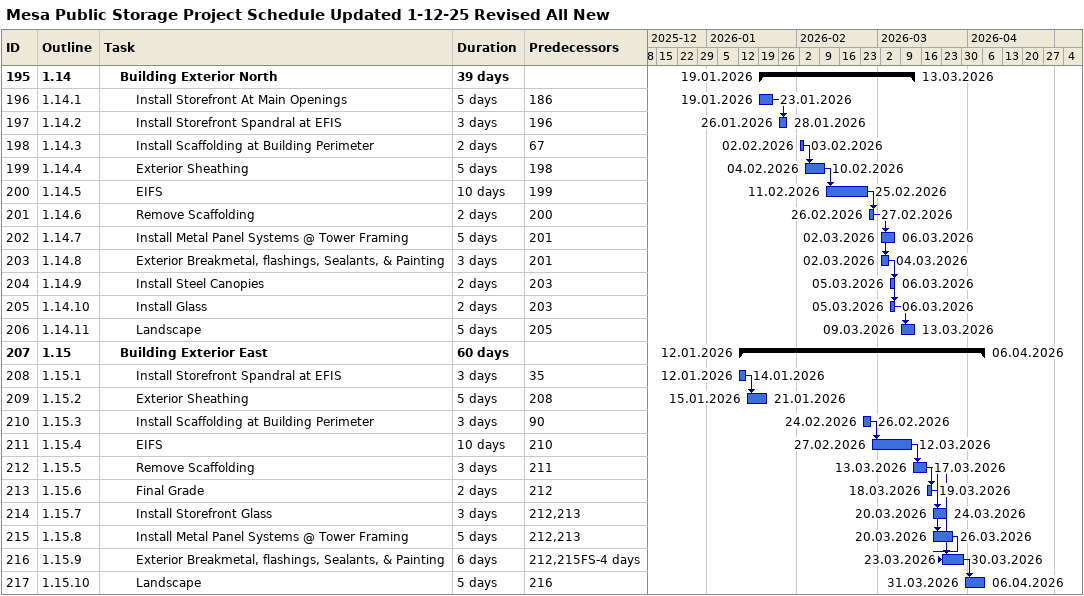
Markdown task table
Mesa Public Storage Project Schedule Updated 1-12-25 Revised All New

| ID | WBS | Task | Duration | Start | Finish | Predecessors |
|---|---|---|---|---|---|---|
| 195 | 1.14 | **Building Exterior North** | 39d | 2026-01-19 | 2026-03-13 |  |
| 196 | 1.14.1 | Install Storefront At Main Openings | 5d | 2026-01-19 | 2026-01-23 | 186 |
| 197 | 1.14.2 | Install Storefront Spandral at EFIS | 3d | 2026-01-26 | 2026-01-28 | 196 |
| 198 | 1.14.3 | Install Scaffolding at Building Perimeter | 2d | 2026-02-02 | 2026-02-03 | 67 |
| 199 | 1.14.4 | Exterior Sheathing | 5d | 2026-02-04 | 2026-02-10 | 198 |
| 200 | 1.14.5 | EIFS | 10d | 2026-02-11 | 2026-02-25 | 199 |
| 201 | 1.14.6 | Remove Scaffolding | 2d | 2026-02-26 | 2026-02-27 | 200 |
| 202 | 1.14.7 | Install Metal Panel Systems @ Tower Framing | 5d | 2026-03-02 | 2026-03-06 | 201 |
| 203 | 1.14.8 | Exterior Breakmetal, flashings, Sealants, & Painting | 3d | 2026-03-02 | 2026-03-04 | 201 |
| 204 | 1.14.9 | Install Steel Canopies | 2d | 2026-03-05 | 2026-03-06 | 203 |
| 205 | 1.14.10 | Install Glass | 2d | 2026-03-05 | 2026-03-06 | 203 |
| 206 | 1.14.11 | Landscape | 5d | 2026-03-09 | 2026-03-13 | 205 |
| 207 | 1.15 | **Building Exterior East** | 60d | 2026-01-12 | 2026-04-06 |  |
| 208 | 1.15.1 | Install Storefront Spandral at EFIS | 3d | 2026-01-12 | 2026-01-14 | 35 |
| 209 | 1.15.2 | Exterior Sheathing | 5d | 2026-01-15 | 2026-01-21 | 208 |
| 210 | 1.15.3 | Install Scaffolding at Building Perimeter | 3d | 2026-02-24 | 2026-02-26 | 90 |
| 211 | 1.15.4 | EIFS | 10d | 2026-02-27 | 2026-03-12 | 210 |
| 212 | 1.15.5 | Remove Scaffolding | 3d | 2026-03-13 | 2026-03-17 | 211 |
| 213 | 1.15.6 | Final Grade | 2d | 2026-03-18 | 2026-03-19 | 212 |
| 214 | 1.15.7 | Install Storefront Glass | 3d | 2026-03-20 | 2026-03-24 | 212, 213 |
| 215 | 1.15.8 | Install Metal Panel Systems @ Tower Framing | 5d | 2026-03-20 | 2026-03-26 | 212, 213 |
| 216 | 1.15.9 | Exterior Breakmetal, flashings, Sealants, & Painting | 6d | 2026-03-23 | 2026-03-30 | 212, 215FS-4d |
| 217 | 1.15.10 | Landscape | 5d | 2026-03-31 | 2026-04-06 | 216 |
